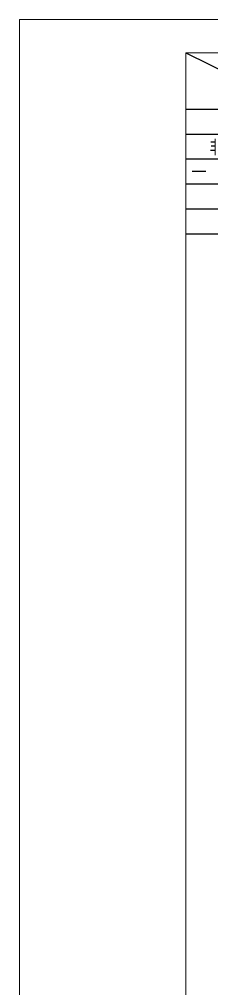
# Model space of a CAD drawing. Header units: millimetres. Extents: x 1333 to 78972, y -42879 to -5704.
# Drawn here: x 74358.3 to 74416, y -21496.2 to -21205.1 of the extents above; entities that cross this region are included whole.
import ezdxf

# ---------------------------------------------------------------- set-up
doc = ezdxf.new("R2010")
doc.units = ezdxf.units.MM
doc.header["$LTSCALE"] = 0.5
doc.layers.add('图框', color=7, linetype='Continuous', lineweight=18)
doc.layers.add('图框文字', color=7, linetype='Continuous')
doc.layers.add('打印', color=7, linetype='Continuous', lineweight=15, plot=False)
doc.layers.add('打印-禁用', color=7, linetype='Continuous', lineweight=15, plot=False)
doc.styles.add('国标', font='simfang.ttf', dxfattribs={"width": 0.8})

# ---------------------------------------------------------------- blocks, each defined once
blk = doc.blocks.new('GZDEH零件A3图框V01版')
at = {"layer": '图框', "linetype": 'Continuous'}
for p, q in [((2882.49, -1554.46), (2882.49, -1832.96)), ((3272.49, -1554.46), (2882.49, -1554.46))]:
    blk.add_line(p, q, dxfattribs=at)
at = {"layer": '图框文字', "color": 9}
for p, q in [((2882.49, -1554.46), (2899.37, -1562.92)), ((2882.49, -1562.92), (2990.09, -1562.92)), ((2882.49, -1566.67), (2990.09, -1566.67)), ((2882.49, -1570.42), (2990.09, -1570.42)), ((2883.43, -1572.27), (2885.49, -1572.27)), ((2882.49, -1574.17), (2990.09, -1574.17)), ((2882.49, -1577.92), (2990.09, -1577.92)), ((2882.49, -1581.67), (2990.09, -1581.67))]:
    blk.add_line(p, q, dxfattribs=at)
at = {"layer": '打印-禁用', "linetype": 'Continuous'}
for p, q in [((2857.49, -1549.46), (2857.49, -1846.46)), ((3277.49, -1549.46), (2857.49, -1549.46))]:
    blk.add_line(p, q, dxfattribs=at)
at = {"layer": '图框文字', "color": 9, "style": '国标', "width": 0.8}
blk.add_text('非 金 属', height=2, dxfattribs=at).set_placement((2886.02, -1569.65))
blk = doc.blocks.new('DEH A3')
at = {"layer": '图框'}
blk.add_blockref('GZDEH零件A3图框V01版', (-2857.49, 1846.46), dxfattribs=at)

msp = doc.modelspace()

# ---------------------------------------------------------------- linework, layer by layer
at = {"layer": '打印'}
msp.add_lwpolyline([(74358.261, -21205.092), (75198.261, -21205.092), (75198.261, -21799.092), (74358.261, -21799.092)], close=True, dxfattribs=at)

# ---------------------------------------------------------------- block references
at = {"layer": '图框', "xscale": 2, "yscale": 2, "zscale": 2}
msp.add_blockref('DEH A3', (74358.261, -21799.092), dxfattribs=at)

doc.saveas('drawing.dxf')
